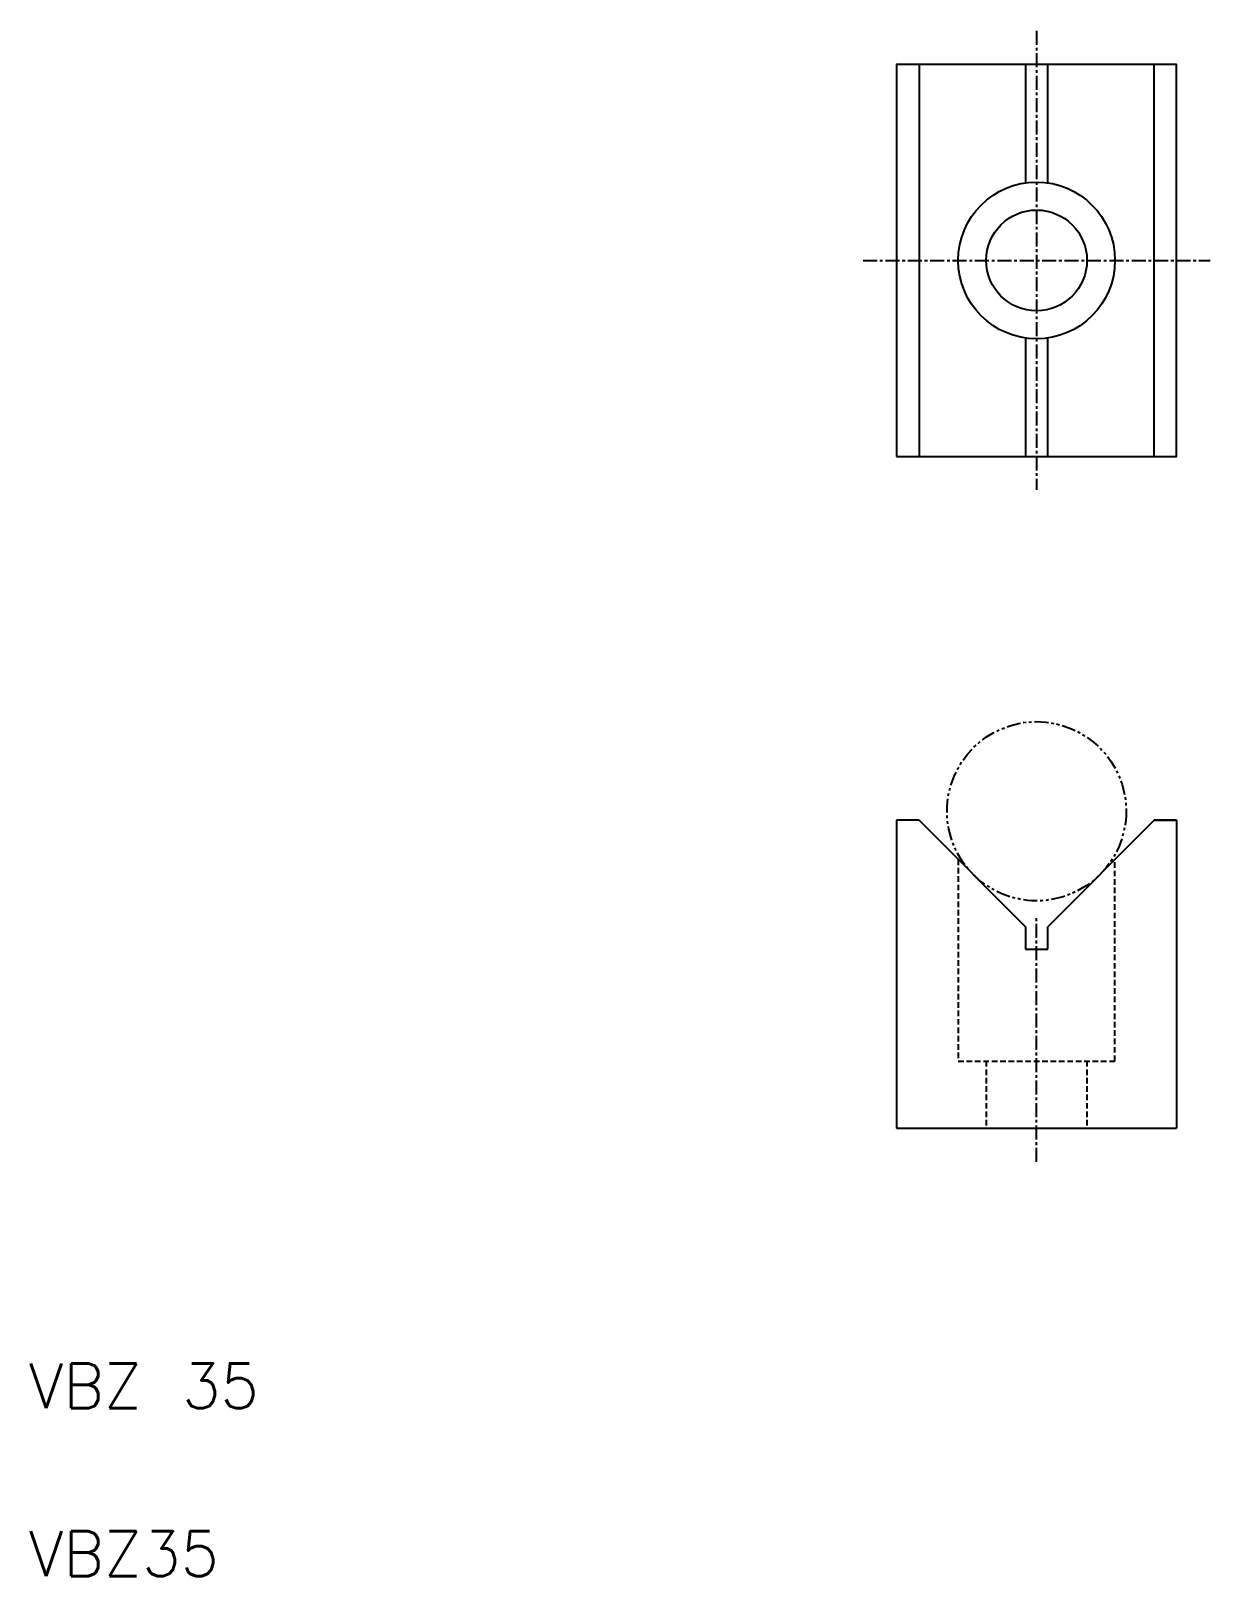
# Model space of a CAD drawing. Extents: x 10 to 116, y 10 to 148.
import ezdxf

# ---------------------------------------------------------------- set-up
doc = ezdxf.new("R2010")
doc.units = 0
for name, pattern in [('CENTER', [2, 1.25, -0.25, 0.25, -0.25]), ('DASHED', [0.75, 0.5, -0.25]), ('PHANTOM', [2.5, 1.25, -0.25, 0.25, -0.25, 0.25, -0.25])]:
    doc.linetypes.add(name, pattern=pattern)
doc.layers.get('0').update_dxf_attribs({"linetype": 'CONTINUOUS'})
doc.layers.add('CENTER', color=1, linetype='CENTER')
doc.styles.get("Standard").update_dxf_attribs({"font": 'txt.shx', "bigfont": 'bigfont.shx'})

msp = doc.modelspace()

# ---------------------------------------------------------------- linework, layer by layer
at = {"color": 7, "linetype": 'CONTINUOUS'}
for p, q in [((89.5, 145), (89.5, 110)), ((99, 145), (99, 134.43)), ((101, 134.43), (101, 145)), ((110.5, 110), (110.5, 145)), ((99, 120.57), (99, 110)), ((101, 110), (101, 120.57)), ((87.5, 77.5), (87.5, 50)), ((89.5, 77.5), (87.5, 77.5)), ((89.5, 77.5), (99, 68)), ((110.5, 77.5), (101, 68)), ((112.5, 77.5), (110.5, 77.5)), ((110.5, 77.5), (112.5, 77.5)), ((112.5, 77.5), (112.5, 50)), ((99, 68), (99, 66)), ((101, 66), (101, 68)), ((99, 66), (101, 66)), ((87.5, 50), (112.5, 50))]:
    msp.add_line(p, q, dxfattribs=at)
at = {"color": 3, "linetype": 'DASHED'}
for p, q in [((93, 74), (93, 56)), ((107, 56), (107, 74)), ((93, 56), (107, 56)), ((95.5, 56), (95.5, 50)), ((104.5, 56), (104.5, 50))]:
    msp.add_line(p, q, dxfattribs=at)
at = {"color": 7, "linetype": 'CONTINUOUS'}
msp.add_lwpolyline([(87.5, 110), (112.5, 110), (112.5, 145), (87.5, 145)], close=True, dxfattribs=at)
for radius in [7, 4.5]:
    msp.add_circle((100, 127.5), radius, dxfattribs=at)
at = {"color": 3, "linetype": 'PHANTOM'}
msp.add_circle((100, 78.31), 8, dxfattribs=at)
at = {"layer": 'CENTER', "color": 1, "linetype": 'CENTER'}
for p, q in [((100, 148), (100, 107)), ((84.5, 127.5), (115.5, 127.5)), ((100, 47), (100, 69))]:
    msp.add_line(p, q, dxfattribs=at)

# ---------------------------------------------------------------- texts
at = {"color": 7, "linetype": 'CONTINUOUS'}
for s, p in [('VBZ 35', (10, 25)), ('VBZ35', (10, 10))]:
    msp.add_text(s, height=4, dxfattribs=at).set_placement(p)

doc.saveas('drawing.dxf')
